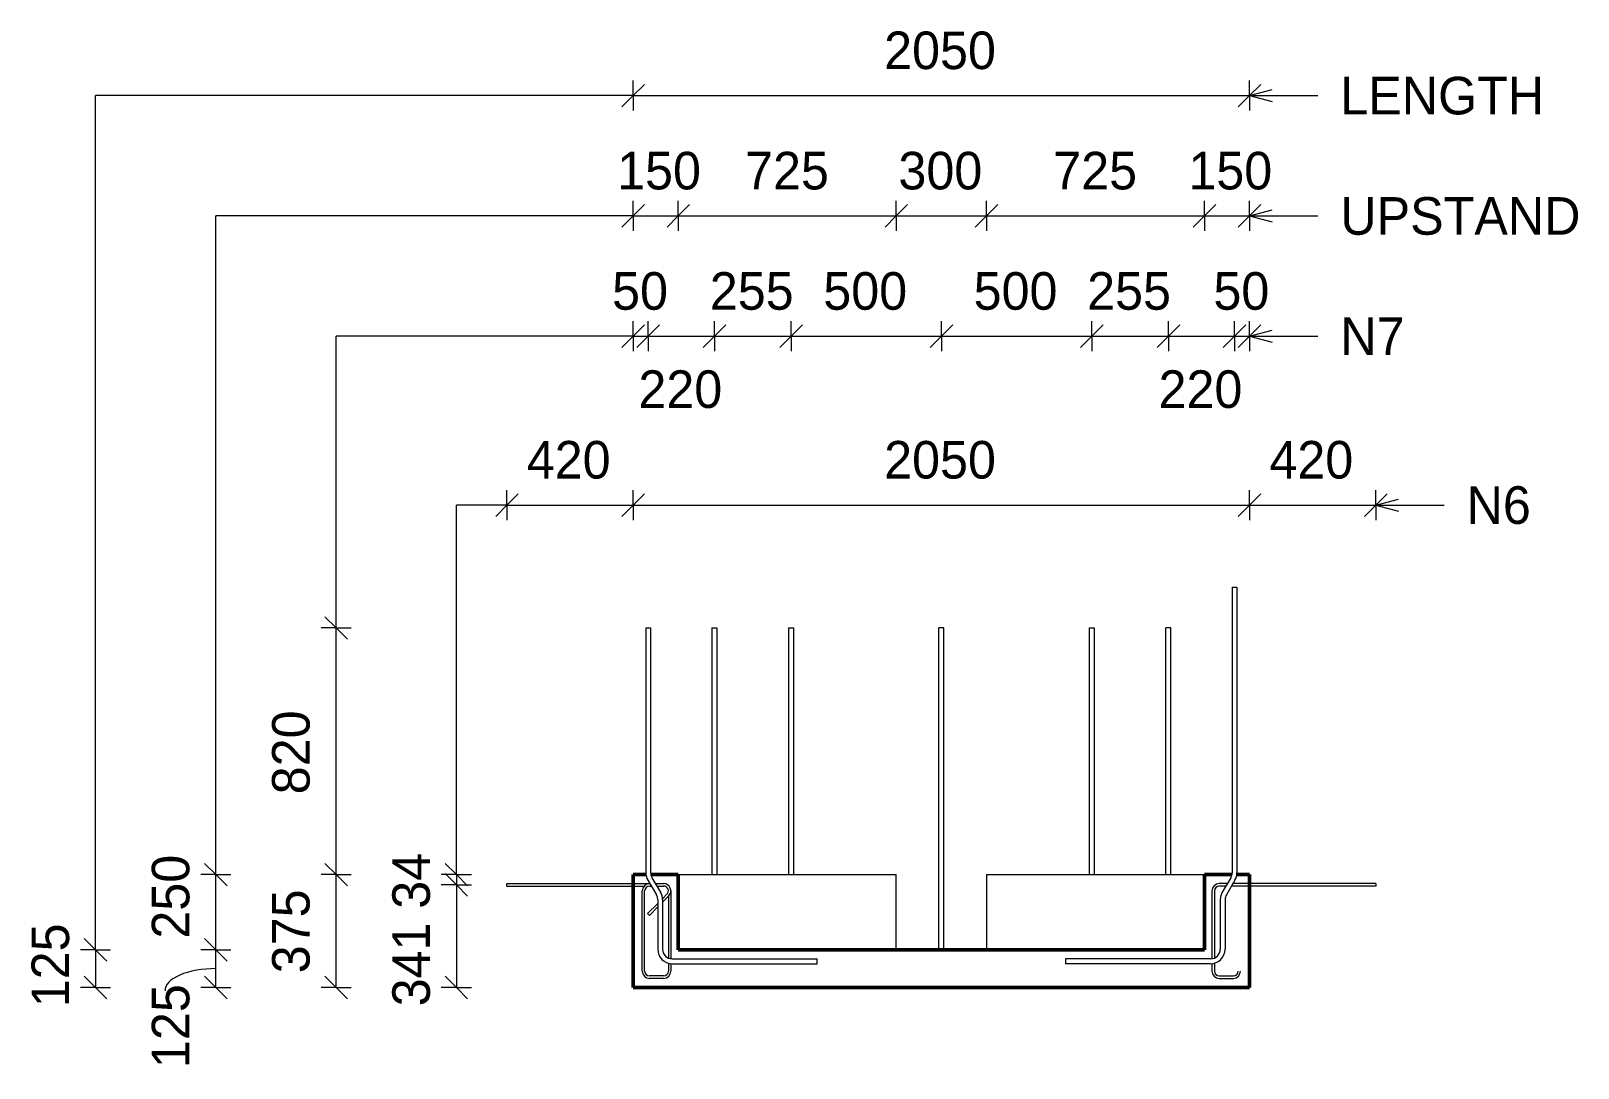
# Model space of a CAD drawing. Header units: millimetres. Extents: x 59546 to 97856, y 2513 to 30499.
# Drawn here: x 85773 to 90919, y 2557 to 6005 of the extents above; entities that cross this region are included whole.
import ezdxf

# ---------------------------------------------------------------- set-up
doc = ezdxf.new("R2010")
doc.units = ezdxf.units.MM
for name, color, linetype, lineweight in [('A-ANNO-DIMS', 211, 'Continuous', 9), ('A-ANNO-DIMS-50', 211, 'Continuous', 9), ('A-DETL-MBND', 5, 'Continuous', 18), ('A-FLOR', 192, 'Continuous', 18), ('G-ANNO-TEXT', 231, 'Continuous', 9), ('S-RBAR', 171, 'Continuous', 18)]:
    doc.layers.add(name, color=color, linetype=linetype, lineweight=lineweight)
doc.styles.add('Nirmala UI Semilight', font='NirmalaS.ttf', dxfattribs={"height": 125})
doc.dimstyles.new('Diagonal_-_2_5mm_NI_UI', dxfattribs={"dimscale": 304.8, "dimtxt": 130.920493, "dimasz": 0.246063, "dimexe": 0.164042, "dimexo": 0.0625, "dimgap": 0.164042, "dimtad": 1, "dimdec": 0, "dimzin": 0, "dimdsep": 46, "dimtxsty": 'Nirmala UI Semilight', "dimblk1": 'OBLIQUE', "dimblk2": 'OBLIQUE', "dimsah": 1, "dimcen": 0.09, "dimazin": 0, "dimtfac": 1, "dimtdec": 4, "dimtix": 1, "dimtmove": 0, "dimatfit": 3, "dimfxl": 0.164042, "dimfxlon": 1, "dimtvp": 1, "dimtolj": 1, "dimtzin": 0, "dimarcsym": 2})
doc.dimstyles.new('Diagonal_-_2_5mm_NI_UI_1', dxfattribs={"dimscale": 304.8, "dimtxt": 130.920493, "dimasz": 0.246063, "dimexe": 0.164042, "dimexo": 0.0625, "dimgap": 0.164042, "dimtad": 1, "dimdec": 0, "dimzin": 0, "dimdsep": 46, "dimtxsty": 'Nirmala UI Semilight', "dimblk1": 'OBLIQUE', "dimblk2": 'OBLIQUE', "dimsah": 1, "dimcen": 0.09, "dimazin": 0, "dimtfac": 1, "dimtdec": 4, "dimtix": 1, "dimtmove": 1, "dimatfit": 3, "dimfxl": 0.164042, "dimfxlon": 1, "dimtvp": 1, "dimtolj": 1, "dimtzin": 0, "dimarcsym": 2})
doc.dimstyles.new('Diagonal_-_2_5mm_NI_UI_2', dxfattribs={"dimscale": 304.8, "dimtxt": 130.920493, "dimasz": 0.246063, "dimexe": 0.164042, "dimexo": 0.0625, "dimgap": 0.164042, "dimtad": 1, "dimdec": 0, "dimzin": 0, "dimdsep": 46, "dimtxsty": 'Nirmala UI Semilight', "dimblk1": 'OBLIQUE', "dimblk2": 'OBLIQUE', "dimsah": 1, "dimcen": 0.09, "dimazin": 0, "dimtfac": 1, "dimtdec": 4, "dimtix": 1, "dimtmove": 2, "dimatfit": 3, "dimfxl": 0.164042, "dimfxlon": 1, "dimtvp": 1, "dimtolj": 1, "dimtzin": 0, "dimarcsym": 2})

# ---------------------------------------------------------------- blocks, each defined once
blk = doc.blocks.new('DIMBLOCK114-Elevation Right1')
at = {"layer": 'A-ANNO-DIMS-50'}
for p, q in [((87776.3, 5789.8), (87776.3, 5839.8)), ((87776.3, 5789.8), (87813.8, 5827.3)), ((89826.3, 5789.8), (89826.3, 5839.8)), ((89826.3, 5789.8), (89863.8, 5827.3)), ((87776.3, 5789.8), (87738.8, 5752.3)), ((87776.3, 5789.8), (89826.3, 5789.8)), ((87776.3, 5789.8), (87776.3, 5739.8)), ((89826.3, 5789.8), (89788.8, 5752.3)), ((89826.3, 5789.8), (89826.3, 5739.8))]:
    blk.add_line(p, q, dxfattribs=at)
at = {"layer": 'A-ANNO-DIMS-50', "color": 0, "insert": (88610.8, 6002.9), "char_height": 125, "width": 457.032, "attachment_point": 1, "line_spacing_factor": 1.142579, "style": 'Nirmala UI Semilight'}
blk.add_mtext('2050', dxfattribs=at)
blk = doc.blocks.new('_Oblique')
at = {"color": 0, "linetype": 'ByBlock', "lineweight": -2}
blk.add_line((-0.5, -0.5), (0.5, 0.5), dxfattribs=at)
blk = doc.blocks.new('DIMBLOCK115-Elevation Right1')
at = {"layer": 'A-ANNO-DIMS-50'}
for p, q in [((87776.3, 5389.8), (87776.3, 5439.8)), ((87776.3, 5389.8), (87813.8, 5427.3)), ((87926.3, 5389.8), (87926.3, 5439.8)), ((87926.3, 5389.8), (87963.8, 5427.3)), ((87776.3, 5389.8), (87738.8, 5352.3)), ((87776.3, 5389.8), (87926.3, 5389.8)), ((87776.3, 5389.8), (87776.3, 5339.8)), ((87926.3, 5389.8), (87888.8, 5352.3)), ((87926.3, 5389.8), (87926.3, 5339.8))]:
    blk.add_line(p, q, dxfattribs=at)
at = {"layer": 'A-ANNO-DIMS-50', "color": 0, "insert": (87722.7, 5602.9), "char_height": 125, "width": 308.496, "attachment_point": 1, "line_spacing_factor": 1.142579, "style": 'Nirmala UI Semilight'}
blk.add_mtext('150', dxfattribs=at)
blk = doc.blocks.new('DIMBLOCK116-Elevation Right1')
at = {"layer": 'A-ANNO-DIMS-50'}
for p, q in [((87926.3, 5389.8), (87926.3, 5439.8)), ((87926.3, 5389.8), (87963.8, 5427.3)), ((88651.3, 5389.8), (88651.3, 5439.8)), ((88651.3, 5389.8), (88688.8, 5427.3)), ((87926.3, 5389.8), (87888.8, 5352.3)), ((87926.3, 5389.8), (88651.3, 5389.8)), ((87926.3, 5389.8), (87926.3, 5339.8)), ((88651.3, 5389.8), (88613.8, 5352.3)), ((88651.3, 5389.8), (88651.3, 5339.8))]:
    blk.add_line(p, q, dxfattribs=at)
at = {"layer": 'A-ANNO-DIMS-50', "color": 0, "insert": (88148.3, 5602.9), "char_height": 125, "width": 337.061, "attachment_point": 1, "line_spacing_factor": 1.142579, "style": 'Nirmala UI Semilight'}
blk.add_mtext('725', dxfattribs=at)
blk = doc.blocks.new('DIMBLOCK117-Elevation Right1')
at = {"layer": 'A-ANNO-DIMS-50'}
for p, q in [((88651.3, 5389.8), (88651.3, 5439.8)), ((88651.3, 5389.8), (88688.8, 5427.3)), ((88951.3, 5389.8), (88951.3, 5439.8)), ((88951.3, 5389.8), (88988.8, 5427.3)), ((88651.3, 5389.8), (88613.8, 5352.3)), ((88651.3, 5389.8), (88951.3, 5389.8)), ((88651.3, 5389.8), (88651.3, 5339.8)), ((88951.3, 5389.8), (88913.8, 5352.3)), ((88951.3, 5389.8), (88951.3, 5339.8))]:
    blk.add_line(p, q, dxfattribs=at)
at = {"layer": 'A-ANNO-DIMS-50', "color": 0, "insert": (88658.4, 5602.9), "char_height": 125, "width": 342.774, "attachment_point": 1, "line_spacing_factor": 1.142579, "style": 'Nirmala UI Semilight'}
blk.add_mtext('300', dxfattribs=at)
blk = doc.blocks.new('DIMBLOCK118-Elevation Right1')
at = {"layer": 'A-ANNO-DIMS-50'}
for p, q in [((88951.3, 5389.8), (88951.3, 5439.8)), ((88951.3, 5389.8), (88988.8, 5427.3)), ((89676.3, 5389.8), (89676.3, 5439.8)), ((89676.3, 5389.8), (89713.8, 5427.3)), ((88951.3, 5389.8), (88913.8, 5352.3)), ((88951.3, 5389.8), (89676.3, 5389.8)), ((88951.3, 5389.8), (88951.3, 5339.8)), ((89676.3, 5389.8), (89638.8, 5352.3)), ((89676.3, 5389.8), (89676.3, 5339.8))]:
    blk.add_line(p, q, dxfattribs=at)
at = {"layer": 'A-ANNO-DIMS-50', "color": 0, "insert": (89173.3, 5602.9), "char_height": 125, "width": 337.061, "attachment_point": 1, "line_spacing_factor": 1.142579, "style": 'Nirmala UI Semilight'}
blk.add_mtext('725', dxfattribs=at)
blk = doc.blocks.new('DIMBLOCK119-Elevation Right1')
at = {"layer": 'A-ANNO-DIMS-50'}
for p, q in [((89676.3, 5389.8), (89676.3, 5439.8)), ((89676.3, 5389.8), (89713.8, 5427.3)), ((89826.3, 5389.8), (89826.3, 5439.8)), ((89826.3, 5389.8), (89863.8, 5427.3)), ((89676.3, 5389.8), (89638.8, 5352.3)), ((89676.3, 5389.8), (89826.3, 5389.8)), ((89676.3, 5389.8), (89676.3, 5339.8)), ((89826.3, 5389.8), (89788.8, 5352.3)), ((89826.3, 5389.8), (89826.3, 5339.8))]:
    blk.add_line(p, q, dxfattribs=at)
at = {"layer": 'A-ANNO-DIMS-50', "color": 0, "insert": (89622.7, 5602.9), "char_height": 125, "width": 308.496, "attachment_point": 1, "line_spacing_factor": 1.142579, "style": 'Nirmala UI Semilight'}
blk.add_mtext('150', dxfattribs=at)
blk = doc.blocks.new('DIMBLOCK120-Elevation Right1')
at = {"layer": 'A-ANNO-DIMS-50'}
for p, q in [((87776.3, 4989.8), (87776.3, 5039.8)), ((87776.3, 4989.8), (87813.8, 5027.3)), ((87826.3, 4989.8), (87826.3, 5039.8)), ((87826.3, 4989.8), (87863.8, 5027.3)), ((87776.3, 4989.8), (87738.8, 4952.3)), ((87776.3, 4989.8), (87826.3, 4989.8)), ((87776.3, 4989.8), (87776.3, 4939.8)), ((87826.3, 4989.8), (87788.8, 4952.3)), ((87826.3, 4989.8), (87826.3, 4939.8))]:
    blk.add_line(p, q, dxfattribs=at)
at = {"layer": 'A-ANNO-DIMS-50', "color": 0, "insert": (87706, 5202.9), "char_height": 125, "width": 228.516, "attachment_point": 1, "line_spacing_factor": 1.142579, "style": 'Nirmala UI Semilight'}
blk.add_mtext('50', dxfattribs=at)
blk = doc.blocks.new('DIMBLOCK121-Elevation Right1')
at = {"layer": 'A-ANNO-DIMS-50'}
for p, q in [((87826.3, 4989.8), (87826.3, 5039.8)), ((87826.3, 4989.8), (87863.8, 5027.3)), ((88046.3, 4989.8), (88046.3, 5039.8)), ((88046.3, 4989.8), (88083.8, 5027.3)), ((87826.3, 4989.8), (87788.8, 4952.3)), ((87826.3, 4989.8), (88046.3, 4989.8)), ((87826.3, 4989.8), (87826.3, 4939.8)), ((88046.3, 4989.8), (88008.8, 4952.3)), ((88046.3, 4989.8), (88046.3, 4939.8))]:
    blk.add_line(p, q, dxfattribs=at)
at = {"layer": 'A-ANNO-DIMS-50', "color": 0, "insert": (87793.5, 4876.4), "char_height": 125, "width": 342.774, "attachment_point": 1, "line_spacing_factor": 1.142579, "style": 'Nirmala UI Semilight'}
blk.add_mtext('220', dxfattribs=at)
blk = doc.blocks.new('DIMBLOCK122-Elevation Right1')
at = {"layer": 'A-ANNO-DIMS-50'}
for p, q in [((88046.3, 4989.8), (88046.3, 5039.8)), ((88046.3, 4989.8), (88083.8, 5027.3)), ((88301.3, 4989.8), (88301.3, 5039.8)), ((88301.3, 4989.8), (88338.8, 5027.3)), ((88046.3, 4989.8), (88008.8, 4952.3)), ((88046.3, 4989.8), (88301.3, 4989.8)), ((88046.3, 4989.8), (88046.3, 4939.8)), ((88301.3, 4989.8), (88263.8, 4952.3)), ((88301.3, 4989.8), (88301.3, 4939.8))]:
    blk.add_line(p, q, dxfattribs=at)
at = {"layer": 'A-ANNO-DIMS-50', "color": 0, "insert": (88031, 5202.9), "char_height": 125, "width": 342.774, "attachment_point": 1, "line_spacing_factor": 1.142579, "style": 'Nirmala UI Semilight'}
blk.add_mtext('255', dxfattribs=at)
blk = doc.blocks.new('DIMBLOCK123-Elevation Right1')
at = {"layer": 'A-ANNO-DIMS-50'}
for p, q in [((88301.3, 4989.8), (88301.3, 5039.8)), ((88301.3, 4989.8), (88338.8, 5027.3)), ((88801.3, 4989.8), (88801.3, 5039.8)), ((88801.3, 4989.8), (88838.8, 5027.3)), ((88301.3, 4989.8), (88263.8, 4952.3)), ((88301.3, 4989.8), (88801.3, 4989.8)), ((88301.3, 4989.8), (88301.3, 4939.8)), ((88801.3, 4989.8), (88763.8, 4952.3)), ((88801.3, 4989.8), (88801.3, 4939.8))]:
    blk.add_line(p, q, dxfattribs=at)
at = {"layer": 'A-ANNO-DIMS-50', "color": 0, "insert": (88408.5, 5202.9), "char_height": 125, "width": 342.774, "attachment_point": 1, "line_spacing_factor": 1.142579, "style": 'Nirmala UI Semilight'}
blk.add_mtext('500', dxfattribs=at)
blk = doc.blocks.new('DIMBLOCK124-Elevation Right1')
at = {"layer": 'A-ANNO-DIMS-50'}
for p, q in [((88801.3, 4989.8), (88801.3, 5039.8)), ((88801.3, 4989.8), (88838.8, 5027.3)), ((89301.3, 4989.8), (89301.3, 5039.8)), ((89301.3, 4989.8), (89338.8, 5027.3)), ((88801.3, 4989.8), (88763.8, 4952.3)), ((88801.3, 4989.8), (89301.3, 4989.8)), ((88801.3, 4989.8), (88801.3, 4939.8)), ((89301.3, 4989.8), (89263.8, 4952.3)), ((89301.3, 4989.8), (89301.3, 4939.8))]:
    blk.add_line(p, q, dxfattribs=at)
at = {"layer": 'A-ANNO-DIMS-50', "color": 0, "insert": (88908.5, 5202.9), "char_height": 125, "width": 342.774, "attachment_point": 1, "line_spacing_factor": 1.142579, "style": 'Nirmala UI Semilight'}
blk.add_mtext('500', dxfattribs=at)
blk = doc.blocks.new('DIMBLOCK125-Elevation Right1')
at = {"layer": 'A-ANNO-DIMS-50'}
for p, q in [((89301.3, 4989.8), (89301.3, 5039.8)), ((89301.3, 4989.8), (89338.8, 5027.3)), ((89556.3, 4989.8), (89556.3, 5039.8)), ((89556.3, 4989.8), (89593.8, 5027.3)), ((89301.3, 4989.8), (89263.8, 4952.3)), ((89301.3, 4989.8), (89556.3, 4989.8)), ((89301.3, 4989.8), (89301.3, 4939.8)), ((89556.3, 4989.8), (89518.8, 4952.3)), ((89556.3, 4989.8), (89556.3, 4939.8))]:
    blk.add_line(p, q, dxfattribs=at)
at = {"layer": 'A-ANNO-DIMS-50', "color": 0, "insert": (89286, 5202.9), "char_height": 125, "width": 342.774, "attachment_point": 1, "line_spacing_factor": 1.142579, "style": 'Nirmala UI Semilight'}
blk.add_mtext('255', dxfattribs=at)
blk = doc.blocks.new('DIMBLOCK126-Elevation Right1')
at = {"layer": 'A-ANNO-DIMS-50'}
for p, q in [((89556.3, 4989.8), (89556.3, 5039.8)), ((89556.3, 4989.8), (89593.8, 5027.3)), ((89776.3, 4989.8), (89776.3, 5039.8)), ((89776.3, 4989.8), (89813.8, 5027.3)), ((89556.3, 4989.8), (89518.8, 4952.3)), ((89556.3, 4989.8), (89776.3, 4989.8)), ((89556.3, 4989.8), (89556.3, 4939.8)), ((89776.3, 4989.8), (89738.8, 4952.3)), ((89776.3, 4989.8), (89776.3, 4939.8))]:
    blk.add_line(p, q, dxfattribs=at)
at = {"layer": 'A-ANNO-DIMS-50', "color": 0, "insert": (89523.5, 4876.4), "char_height": 125, "width": 342.774, "attachment_point": 1, "line_spacing_factor": 1.142579, "style": 'Nirmala UI Semilight'}
blk.add_mtext('220', dxfattribs=at)
blk = doc.blocks.new('DIMBLOCK127-Elevation Right1')
at = {"layer": 'A-ANNO-DIMS-50'}
for p, q in [((89776.3, 4989.8), (89776.3, 5039.8)), ((89776.3, 4989.8), (89813.8, 5027.3)), ((89826.3, 4989.8), (89826.3, 5039.8)), ((89826.3, 4989.8), (89863.8, 5027.3)), ((89776.3, 4989.8), (89738.8, 4952.3)), ((89776.3, 4989.8), (89826.3, 4989.8)), ((89776.3, 4989.8), (89776.3, 4939.8)), ((89826.3, 4989.8), (89788.8, 4952.3)), ((89826.3, 4989.8), (89826.3, 4939.8))]:
    blk.add_line(p, q, dxfattribs=at)
at = {"layer": 'A-ANNO-DIMS-50', "color": 0, "insert": (89706, 5202.9), "char_height": 125, "width": 228.516, "attachment_point": 1, "line_spacing_factor": 1.142579, "style": 'Nirmala UI Semilight'}
blk.add_mtext('50', dxfattribs=at)
blk = doc.blocks.new('DIMBLOCK128-Elevation Right1')
at = {"layer": 'A-ANNO-DIMS-50'}
for p, q in [((85988, 2949.8), (85950.5, 2987.3)), ((85988, 2949.8), (85938, 2949.8)), ((85988, 2949.8), (85988, 2824.8)), ((85988, 2949.8), (86025.5, 2912.3)), ((85988, 2949.8), (86038, 2949.8)), ((85988, 2824.8), (85950.5, 2862.3)), ((85988, 2824.8), (85938, 2824.8)), ((85988, 2824.8), (86025.5, 2787.3)), ((85988, 2824.8), (86038, 2824.8))]:
    blk.add_line(p, q, dxfattribs=at)
at = {"layer": 'A-ANNO-DIMS-50', "color": 0, "insert": (85775, 2758.7), "char_height": 125, "width": 308.496, "attachment_point": 1, "rotation": 90, "line_spacing_factor": 1.142579, "style": 'Nirmala UI Semilight'}
blk.add_mtext('125', dxfattribs=at)
blk = doc.blocks.new('DIMBLOCK129-Elevation Right1')
at = {"layer": 'A-ANNO-DIMS-50'}
for p, q in [((86388, 2949.8), (86350.5, 2987.3)), ((86388, 2949.8), (86338, 2949.8)), ((86388, 2824.8), (86388, 2949.8)), ((86388, 2949.8), (86425.5, 2912.3)), ((86388, 2949.8), (86438, 2949.8)), ((86388, 2824.8), (86350.5, 2862.3)), ((86388, 2824.8), (86338, 2824.8)), ((86388, 2824.8), (86425.5, 2787.3)), ((86388, 2824.8), (86438, 2824.8))]:
    blk.add_line(p, q, dxfattribs=at)
blk.add_ellipse((86388, 2813.9), major_axis=(169, 0), ratio=0.434221, start_param=1.570796, end_param=3.141593, dxfattribs=at)
at = {"layer": 'A-ANNO-DIMS-50', "color": 0, "insert": (86175, 2556.8), "char_height": 125, "width": 308.496, "attachment_point": 1, "rotation": 90, "line_spacing_factor": 1.142579, "style": 'Nirmala UI Semilight'}
blk.add_mtext('125', dxfattribs=at)
blk = doc.blocks.new('DIMBLOCK130-Elevation Right1')
at = {"layer": 'A-ANNO-DIMS-50'}
for p, q in [((86388, 3199.8), (86338, 3199.8)), ((86388, 3199.8), (86350.5, 3237.3)), ((86388, 2949.8), (86388, 3199.8)), ((86388, 3199.8), (86425.5, 3162.3)), ((86388, 3199.8), (86438, 3199.8)), ((86388, 2949.8), (86350.5, 2987.3)), ((86388, 2949.8), (86338, 2949.8)), ((86388, 2949.8), (86425.5, 2912.3)), ((86388, 2949.8), (86438, 2949.8))]:
    blk.add_line(p, q, dxfattribs=at)
at = {"layer": 'A-ANNO-DIMS-50', "color": 0, "insert": (86175, 2987), "char_height": 125, "width": 342.774, "attachment_point": 1, "rotation": 90, "line_spacing_factor": 1.142579, "style": 'Nirmala UI Semilight'}
blk.add_mtext('250', dxfattribs=at)
blk = doc.blocks.new('DIMBLOCK131-Elevation Right1')
at = {"layer": 'A-ANNO-DIMS-50'}
for p, q in [((86788, 3199.8), (86738, 3199.8)), ((86788, 3199.8), (86750.5, 3237.3)), ((86788, 2824.8), (86788, 3199.8)), ((86788, 3199.8), (86825.5, 3162.3)), ((86788, 3199.8), (86838, 3199.8)), ((86788, 2824.8), (86750.5, 2862.3)), ((86788, 2824.8), (86738, 2824.8)), ((86788, 2824.8), (86825.5, 2787.3)), ((86788, 2824.8), (86838, 2824.8))]:
    blk.add_line(p, q, dxfattribs=at)
at = {"layer": 'A-ANNO-DIMS-50', "color": 0, "insert": (86575, 2871.8), "char_height": 125, "width": 337.061, "attachment_point": 1, "rotation": 90, "line_spacing_factor": 1.142579, "style": 'Nirmala UI Semilight'}
blk.add_mtext('375', dxfattribs=at)
blk = doc.blocks.new('DIMBLOCK132-Elevation Right1')
at = {"layer": 'A-ANNO-DIMS-50'}
for p, q in [((86788, 4019.8), (86738, 4019.8)), ((86788, 4019.8), (86750.5, 4057.3)), ((86788, 3199.8), (86788, 4019.8)), ((86788, 4019.8), (86825.5, 3982.3)), ((86788, 4019.8), (86838, 4019.8)), ((86788, 3199.8), (86738, 3199.8)), ((86788, 3199.8), (86750.5, 3237.3)), ((86788, 3199.8), (86825.5, 3162.3)), ((86788, 3199.8), (86838, 3199.8))]:
    blk.add_line(p, q, dxfattribs=at)
at = {"layer": 'A-ANNO-DIMS-50', "color": 0, "insert": (86575, 3466.9), "char_height": 125, "width": 342.774, "attachment_point": 1, "rotation": 90, "line_spacing_factor": 1.142579, "style": 'Nirmala UI Semilight'}
blk.add_mtext('820', dxfattribs=at)
blk = doc.blocks.new('DIMBLOCK133-Elevation Right1')
at = {"layer": 'A-ANNO-DIMS-50'}
for p, q in [((87188, 3199.8), (87138, 3199.8)), ((87188, 3199.8), (87150.5, 3237.3)), ((87188, 3165.8), (87150.5, 3203.3)), ((87188, 3199.8), (87188, 3165.8)), ((87188, 3199.8), (87225.5, 3162.3)), ((87188, 3199.8), (87238, 3199.8)), ((87188, 3165.8), (87138, 3165.8)), ((87188, 3165.8), (87225.5, 3128.3)), ((87188, 3165.8), (87238, 3165.8))]:
    blk.add_line(p, q, dxfattribs=at)
at = {"layer": 'A-ANNO-DIMS-50', "color": 0, "insert": (86975, 3086.3), "char_height": 125, "width": 231.372, "attachment_point": 1, "rotation": 90, "line_spacing_factor": 1.142579, "style": 'Nirmala UI Semilight'}
blk.add_mtext('34', dxfattribs=at)
blk = doc.blocks.new('DIMBLOCK134-Elevation Right1')
at = {"layer": 'A-ANNO-DIMS-50'}
for p, q in [((87188, 3165.8), (87150.5, 3203.3)), ((87188, 3165.8), (87138, 3165.8)), ((87188, 3165.8), (87188, 2824.8)), ((87188, 3165.8), (87225.5, 3128.3)), ((87188, 3165.8), (87238, 3165.8)), ((87188, 2824.8), (87150.5, 2862.3)), ((87188, 2824.8), (87138, 2824.8)), ((87188, 2824.8), (87225.5, 2787.3)), ((87188, 2824.8), (87238, 2824.8))]:
    blk.add_line(p, q, dxfattribs=at)
at = {"layer": 'A-ANNO-DIMS-50', "color": 0, "insert": (86975, 2762.1), "char_height": 125, "width": 311.353, "attachment_point": 1, "rotation": 90, "line_spacing_factor": 1.142579, "style": 'Nirmala UI Semilight'}
blk.add_mtext('341', dxfattribs=at)
blk = doc.blocks.new('DIMBLOCK135-Elevation Right1')
at = {"layer": 'A-ANNO-DIMS-50'}
for p, q in [((87356.3, 4428.5), (87356.3, 4478.5)), ((87776.3, 4428.5), (87776.3, 4478.5)), ((87356.3, 4428.5), (87318.8, 4391)), ((87356.3, 4428.5), (87393.8, 4466)), ((87356.3, 4428.5), (87776.3, 4428.5)), ((87356.3, 4428.5), (87356.3, 4378.5)), ((87776.3, 4428.5), (87738.8, 4391)), ((87776.3, 4428.5), (87813.8, 4466)), ((87776.3, 4428.5), (87776.3, 4378.5))]:
    blk.add_line(p, q, dxfattribs=at)
at = {"layer": 'A-ANNO-DIMS-50', "color": 0, "insert": (87422.2, 4641.6), "char_height": 125, "width": 345.63, "attachment_point": 1, "line_spacing_factor": 1.142579, "style": 'Nirmala UI Semilight'}
blk.add_mtext('420', dxfattribs=at)
blk = doc.blocks.new('DIMBLOCK136-Elevation Right1')
at = {"layer": 'A-ANNO-DIMS-50'}
for p, q in [((87776.3, 4428.5), (87776.3, 4478.5)), ((89826.3, 4428.5), (89826.3, 4478.5)), ((87776.3, 4428.5), (87738.8, 4391)), ((87776.3, 4428.5), (87813.8, 4466)), ((87776.3, 4428.5), (89826.3, 4428.5)), ((87776.3, 4428.5), (87776.3, 4378.5)), ((89826.3, 4428.5), (89788.8, 4391)), ((89826.3, 4428.5), (89863.8, 4466)), ((89826.3, 4428.5), (89826.3, 4378.5))]:
    blk.add_line(p, q, dxfattribs=at)
at = {"layer": 'A-ANNO-DIMS-50', "color": 0, "insert": (88610.8, 4641.6), "char_height": 125, "width": 457.032, "attachment_point": 1, "line_spacing_factor": 1.142579, "style": 'Nirmala UI Semilight'}
blk.add_mtext('2050', dxfattribs=at)
blk = doc.blocks.new('DIMBLOCK137-Elevation Right1')
at = {"layer": 'A-ANNO-DIMS-50'}
for p, q in [((89826.3, 4428.5), (89826.3, 4478.5)), ((90246.3, 4428.5), (90246.3, 4478.5)), ((89826.3, 4428.5), (89788.8, 4391)), ((89826.3, 4428.5), (89863.8, 4466)), ((89826.3, 4428.5), (90246.3, 4428.5)), ((89826.3, 4428.5), (89826.3, 4378.5)), ((90246.3, 4428.5), (90208.8, 4391)), ((90246.3, 4428.5), (90283.8, 4466)), ((90246.3, 4428.5), (90246.3, 4378.5))]:
    blk.add_line(p, q, dxfattribs=at)
at = {"layer": 'A-ANNO-DIMS-50', "color": 0, "insert": (89892.2, 4641.6), "char_height": 125, "width": 345.63, "attachment_point": 1, "line_spacing_factor": 1.142579, "style": 'Nirmala UI Semilight'}
blk.add_mtext('420', dxfattribs=at)

msp = doc.modelspace()

# ---------------------------------------------------------------- linework, layer by layer
at = {"layer": 'A-DETL-MBND'}
for p, q in [((85988, 2949.8), (85988, 5789.8)), ((87776.3, 5789.8), (85988, 5789.8)), ((87776.3, 5389.8), (86388, 5389.8)), ((86388, 3199.8), (86388, 5389.8)), ((86788, 4019.8), (86788, 4989.8)), ((87776.3, 4989.8), (86788, 4989.8)), ((87188, 3199.8), (87188, 4428.5)), ((87356.3, 4428.5), (87188, 4428.5))]:
    msp.add_line(p, q, dxfattribs=at)
at = {"layer": 'A-FLOR', "lineweight": 50}
for p, q in [((87818.8, 3199.8), (87776.3, 3199.8)), ((87776.3, 3199.8), (87776.3, 2824.8)), ((87926.3, 3199.8), (87834.9, 3199.8)), ((87926.3, 2949.8), (87926.3, 3199.8)), ((89767.6, 3199.8), (89676.3, 3199.8)), ((89676.3, 3199.8), (89676.3, 2949.8)), ((89826.3, 3199.8), (89783.7, 3199.8)), ((89826.3, 2949.8), (89826.3, 3199.8)), ((89676.3, 2949.8), (87926.3, 2949.8)), ((89826.3, 2824.8), (89826.3, 2949.8)), ((87776.3, 2824.8), (89826.3, 2824.8))]:
    msp.add_line(p, q, dxfattribs=at)
at = {"layer": 'A-FLOR'}
for p, q in [((87926.3, 3199.8), (88651.3, 3199.8)), ((88651.3, 2949.8), (88651.3, 3199.8)), ((88951.3, 3199.8), (89676.3, 3199.8)), ((88951.3, 3199.8), (88951.3, 2949.8))]:
    msp.add_line(p, q, dxfattribs=at)
at = {"layer": 'G-ANNO-TEXT', "color": 250}
for p, q in [((89826.2, 5789.8), (89901.2, 5809.9)), ((89826.2, 5789.8), (89901.2, 5769.7)), ((89826.2, 5789.8), (90053.1, 5789.8)), ((89826.2, 5389.8), (89901.2, 5409.9)), ((89826.2, 5389.8), (89901.2, 5369.7)), ((89826.2, 5389.8), (90053.1, 5389.8)), ((89826.2, 4989.8), (89901.2, 5009.9)), ((89826.2, 4989.8), (89901.2, 4969.7)), ((89826.2, 4989.8), (90053.1, 4989.8)), ((90246.2, 4428.5), (90321.2, 4448.6)), ((90246.2, 4428.5), (90321.2, 4408.4)), ((90246.2, 4428.5), (90473.1, 4428.5))]:
    msp.add_line(p, q, dxfattribs=at)
at = {"layer": 'S-RBAR'}
for p, q in [((89768.3, 4156), (89768.3, 3205.9)), ((89768.3, 4156), (89784.3, 4156)), ((89784.3, 4156), (89784.3, 3205.9)), ((87818.3, 4019.8), (87818.3, 3205.9)), ((87818.3, 4019.8), (87834.3, 4019.8)), ((87834.3, 4019.8), (87834.3, 3205.9)), ((88038.3, 4019.8), (88038.3, 3199.8)), ((88038.3, 4019.8), (88054.3, 4019.8)), ((88054.3, 4019.8), (88054.3, 3199.8)), ((88293.3, 4019.8), (88293.3, 3199.8)), ((88293.3, 4019.8), (88309.3, 4019.8)), ((88309.3, 4019.8), (88309.3, 3199.8)), ((88809.3, 4019.8), (88793.3, 4019.8)), ((88793.3, 2949.8), (88793.3, 4019.8)), ((88809.3, 2949.8), (88809.3, 4019.8)), ((89293.3, 4019.8), (89293.3, 3199.8)), ((89293.3, 4019.8), (89309.3, 4019.8)), ((89309.3, 4019.8), (89309.3, 3199.8)), ((89564.3, 4019.8), (89548.3, 4019.8)), ((89548.3, 3199.8), (89548.3, 4019.8)), ((89564.3, 3199.8), (89564.3, 4019.8)), ((87818.3, 3205.9), (87818.3, 3199.8)), ((89784.3, 3205.9), (89784.3, 3199.8)), ((87356.3, 3169.8), (87829.9, 3169.8)), ((87356.3, 3161.8), (87356.3, 3169.8)), ((87356.3, 3161.8), (87812.5, 3161.8)), ((87806.3, 2878.8), (87806.3, 3145.8)), ((87814.3, 2878.8), (87814.3, 3145.8)), ((87824.9, 3181.5), (87853.4, 3133.1)), ((87830.3, 3169.8), (87831.8, 3169.8)), ((87830.3, 3161.8), (87836.1, 3161.8)), ((87838.7, 3189.6), (87867.2, 3141.2)), ((87850.4, 3169.8), (87877.3, 3169.8)), ((87855.1, 3161.8), (87877.3, 3161.8)), ((87901.3, 3145.4), (87901.3, 2920.3)), ((89701.3, 3145.8), (89701.3, 2920.3)), ((89709.3, 3145.8), (89709.3, 2922.6)), ((89752.1, 3169.8), (89725.3, 3169.8)), ((89747.4, 3161.8), (89725.3, 3161.8)), ((89763.8, 3189.6), (89735.4, 3141.2)), ((89777.6, 3181.5), (89749.1, 3133.1)), ((90246.3, 3161.8), (89766, 3161.8)), ((90246.3, 3169.8), (89770.7, 3169.8)), ((90246.3, 3169.8), (90246.3, 3161.8)), ((87857.8, 3103.7), (87824.2, 3070.1)), ((87857.8, 3092.3), (87829.9, 3064.4)), ((87857.8, 3116.9), (87857.8, 2951.8)), ((87888.6, 3134.4), (87873.6, 3119.4)), ((87894.2, 3128.8), (87873.8, 3108.3)), ((87873.8, 3116.9), (87873.8, 2951.8)), ((87893.3, 3127.7), (87893.3, 2922.6)), ((89728.7, 3116.9), (89728.7, 2951.8)), ((89744.7, 3116.9), (89744.7, 2951.8)), ((87824.2, 3070.1), (87829.9, 3064.4)), ((87893.3, 2905.4), (87893.3, 2878.8)), ((87901.3, 2904.3), (87901.3, 2878.8)), ((87905.8, 2919.8), (88388.2, 2919.8)), ((87905.8, 2903.8), (88388.2, 2903.8)), ((88388.2, 2903.8), (88388.2, 2919.8)), ((89696.7, 2919.8), (89214.4, 2919.8)), ((89214.4, 2919.8), (89214.4, 2903.8)), ((89696.7, 2903.8), (89214.4, 2903.8)), ((89701.3, 2904.3), (89701.3, 2878.8)), ((89709.3, 2905.4), (89709.3, 2878.8)), ((87877.3, 2862.8), (87830.3, 2862.8)), ((87877.3, 2854.8), (87830.3, 2854.8)), ((89725.3, 2862.8), (89772.3, 2862.8)), ((89725.3, 2854.8), (89772.3, 2854.8))]:
    msp.add_line(p, q, dxfattribs=at)
for centre, radius, start, end in [((87866.3, 3205.9), 48, 180, 210.4655), ((87866.3, 3205.9), 32, 180, 210.4655), ((89736.3, 3205.9), 32, 329.5345, 360), ((89736.3, 3205.9), 48, 329.5345, 360), ((87830.3, 3145.8), 24, 90, 180), ((87830.3, 3145.8), 16, 90, 180), ((87825.8, 3116.9), 48, 0, 30.4655), ((87877.3, 3145.8), 24, 315, 90), ((87877.3, 3145.8), 16, 315, 90), ((89725.3, 3145.8), 24, 90, 180), ((89725.3, 3145.8), 16, 90, 180), ((89776.7, 3116.9), 48, 149.5345, 180), ((87825.8, 3116.9), 32, 0, 30.4655), ((89776.7, 3116.9), 32, 149.5345, 180), ((87905.8, 2951.8), 48, 180, 270), ((87905.8, 2951.8), 32, 180, 270), ((89696.7, 2951.8), 32, 270, 0), ((89696.7, 2951.8), 48, 270, 360), ((87830.3, 2878.8), 24, 180, 270), ((87830.3, 2878.8), 16, 180, 270), ((87877.3, 2878.8), 16, 270, 360), ((87877.3, 2878.8), 24, 270, 0), ((89725.3, 2878.8), 24, 180, 270), ((89725.3, 2878.8), 16, 180, 270), ((89772.3, 2878.8), 16, 270, 360), ((89772.3, 2878.8), 24, 270, 0)]:
    msp.add_arc(centre, radius, start, end, dxfattribs=at)

# ---------------------------------------------------------------- texts
at = {"layer": 'G-ANNO-TEXT', "color": 7, "char_height": 125, "attachment_point": 1, "style": 'Nirmala UI Semilight'}
for s, insert, width in [('LENGTH', (90128.1, 5852.3), 765.612), ('UPSTAND', (90128.1, 5452.3), 909.915), ('N7', (90128.1, 5052.3), 264.557), ('N6', (90548.1, 4491), 268.565)]:
    msp.add_mtext(s, dxfattribs=dict(at, insert=insert, width=width))

# ---------------------------------------------------------------- dimensions: what is measured, and where the dimension line sits
at = {"layer": 'A-ANNO-DIMS'}
for base, p1, p2, override, picture, middle in [((89826.3, 5789.8), (87776.3, 5739.8), (89826.3, 5739.8), {"dimpost": '<>', "dimfxl": 2050}, 'DIMBLOCK114-Elevation Right1', (88801.3, 5904.4)), ((87926.3, 5389.8), (87776.3, 5339.8), (87926.3, 5339.8), {"dimpost": '<>', "dimfxl": 150}, 'DIMBLOCK115-Elevation Right1', (87851.3, 5504.8)), ((88651.3, 5389.8), (87926.3, 5339.8), (88651.3, 5339.8), {"dimpost": '<>', "dimfxl": 725}, 'DIMBLOCK116-Elevation Right1', (88288.8, 5504.4)), ((88951.3, 5389.8), (88651.3, 5339.8), (88951.3, 5339.8), {"dimpost": '<>', "dimfxl": 300}, 'DIMBLOCK117-Elevation Right1', (88801.3, 5504.5)), ((89676.3, 5389.8), (88951.3, 5339.8), (89676.3, 5339.8), {"dimpost": '<>', "dimfxl": 725}, 'DIMBLOCK118-Elevation Right1', (89313.8, 5504.4)), ((89826.3, 5389.8), (89676.3, 5339.8), (89826.3, 5339.8), {"dimpost": '<>', "dimfxl": 150}, 'DIMBLOCK119-Elevation Right1', (89751.3, 5504.8)), ((87826.3, 4989.8), (87776.3, 4939.8), (87826.3, 4939.8), {"dimpost": '<>', "dimfxl": 50}, 'DIMBLOCK120-Elevation Right1', (87801.3, 5104.4)), ((88301.3, 4989.8), (88046.3, 4939.8), (88301.3, 4939.8), {"dimpost": '<>', "dimfxl": 255}, 'DIMBLOCK122-Elevation Right1', (88173.8, 5104.4)), ((88801.3, 4989.8), (88301.3, 4939.8), (88801.3, 4939.8), {"dimpost": '<>', "dimfxl": 500}, 'DIMBLOCK123-Elevation Right1', (88551.3, 5104.4)), ((89301.3, 4989.8), (88801.3, 4939.8), (89301.3, 4939.8), {"dimpost": '<>', "dimfxl": 500}, 'DIMBLOCK124-Elevation Right1', (89051.3, 5104.4)), ((89556.3, 4989.8), (89301.3, 4939.8), (89556.3, 4939.8), {"dimpost": '<>', "dimfxl": 255}, 'DIMBLOCK125-Elevation Right1', (89428.8, 5104.4)), ((89826.3, 4989.8), (89776.3, 4939.8), (89826.3, 4939.8), {"dimpost": '<>', "dimfxl": 50}, 'DIMBLOCK127-Elevation Right1', (89801.3, 5104.4)), ((87776.3, 4428.5), (87356.3, 4378.5), (87776.3, 4378.5), {"dimpost": '<>', "dimfxl": 420}, 'DIMBLOCK135-Elevation Right1', (87566.3, 4543.1)), ((89826.3, 4428.5), (87776.3, 4378.5), (89826.3, 4378.5), {"dimpost": '<>', "dimfxl": 2050}, 'DIMBLOCK136-Elevation Right1', (88801.3, 4543.1)), ((90246.3, 4428.5), (89826.3, 4378.5), (90246.3, 4378.5), {"dimpost": '<>', "dimfxl": 420}, 'DIMBLOCK137-Elevation Right1', (90036.3, 4543.1))]:
    dim = msp.add_linear_dim(base=base, p1=p1, p2=p2, dimstyle='Diagonal_-_2_5mm_NI_UI', override=override, dxfattribs=at)
    dim.commit()
    dim.dimension.update_dxf_attribs({"geometry": picture, "text_midpoint": middle})
for base, p1, p2, override, picture, middle in [((88046.3, 4989.8), (87826.3, 4939.8), (88046.3, 4939.8), {"dimpost": '<>', "dimfxl": 220.030322}, 'DIMBLOCK121-Elevation Right1', (87964.8, 4793)), ((89776.3, 4989.8), (89556.3, 4939.8), (89776.3, 4939.8), {"dimpost": '<>', "dimfxl": 219.969678}, 'DIMBLOCK126-Elevation Right1', (89694.8, 4793))]:
    dim = msp.add_linear_dim(base=base, p1=p1, p2=p2, dimstyle='Diagonal_-_2_5mm_NI_UI_2', override=override, dxfattribs=at)
    dim.commit()
    dim.dimension.update_dxf_attribs({"geometry": picture, "text_midpoint": middle, "dimtype": 160})
for base, p1, p2, override, picture, middle in [((86788, 4019.8), (86838, 3199.8), (86838, 4019.8), {"dimpost": '<>', "dimfxl": 820}, 'DIMBLOCK132-Elevation Right1', (86673.5, 3609.8)), ((87188, 3165.8), (87238, 3199.8), (87238, 3165.8), {"dimpost": '<>', "dimfxl": 34}, 'DIMBLOCK133-Elevation Right1', (87073.4, 3182.8)), ((86788, 3199.8), (86838, 2824.8), (86838, 3199.8), {"dimpost": '<>', "dimfxl": 375}, 'DIMBLOCK131-Elevation Right1', (86673.4, 3012.3)), ((85988, 2824.8), (86038, 2949.8), (86038, 2824.8), {"dimpost": '<>', "dimfxl": 125}, 'DIMBLOCK128-Elevation Right1', (85873.1, 2887.3))]:
    dim = msp.add_linear_dim(base=base, p1=p1, p2=p2, angle=90, dimstyle='Diagonal_-_2_5mm_NI_UI', override=override, dxfattribs=at)
    dim.commit()
    dim.dimension.update_dxf_attribs({"geometry": picture, "text_midpoint": middle})
for base, p1, p2, dimstyle, override, picture, middle in [((86388, 3199.8), (86438, 2949.8), (86438, 3199.8), 'Diagonal_-_2_5mm_NI_UI_2', {"dimpost": '<>', "dimfxl": 250}, 'DIMBLOCK130-Elevation Right1', (86258.3, 3158.4)), ((87188, 2824.8), (87238, 3165.8), (87238, 2824.8), 'Diagonal_-_2_5mm_NI_UI_2', {"dimpost": '<>', "dimfxl": 341}, 'DIMBLOCK134-Elevation Right1', (87058.3, 2917.8)), ((86388, 2949.8), (86438, 2824.8), (86438, 2949.8), 'Diagonal_-_2_5mm_NI_UI_1', {"dimpost": '<>', "dimfxl": 125}, 'DIMBLOCK129-Elevation Right1', (86258.3, 2711))]:
    dim = msp.add_linear_dim(base=base, p1=p1, p2=p2, angle=90, dimstyle=dimstyle, override=override, dxfattribs=at)
    dim.commit()
    dim.dimension.update_dxf_attribs({"geometry": picture, "text_midpoint": middle, "dimtype": 160, "text_rotation": 90})

doc.saveas('drawing.dxf')
